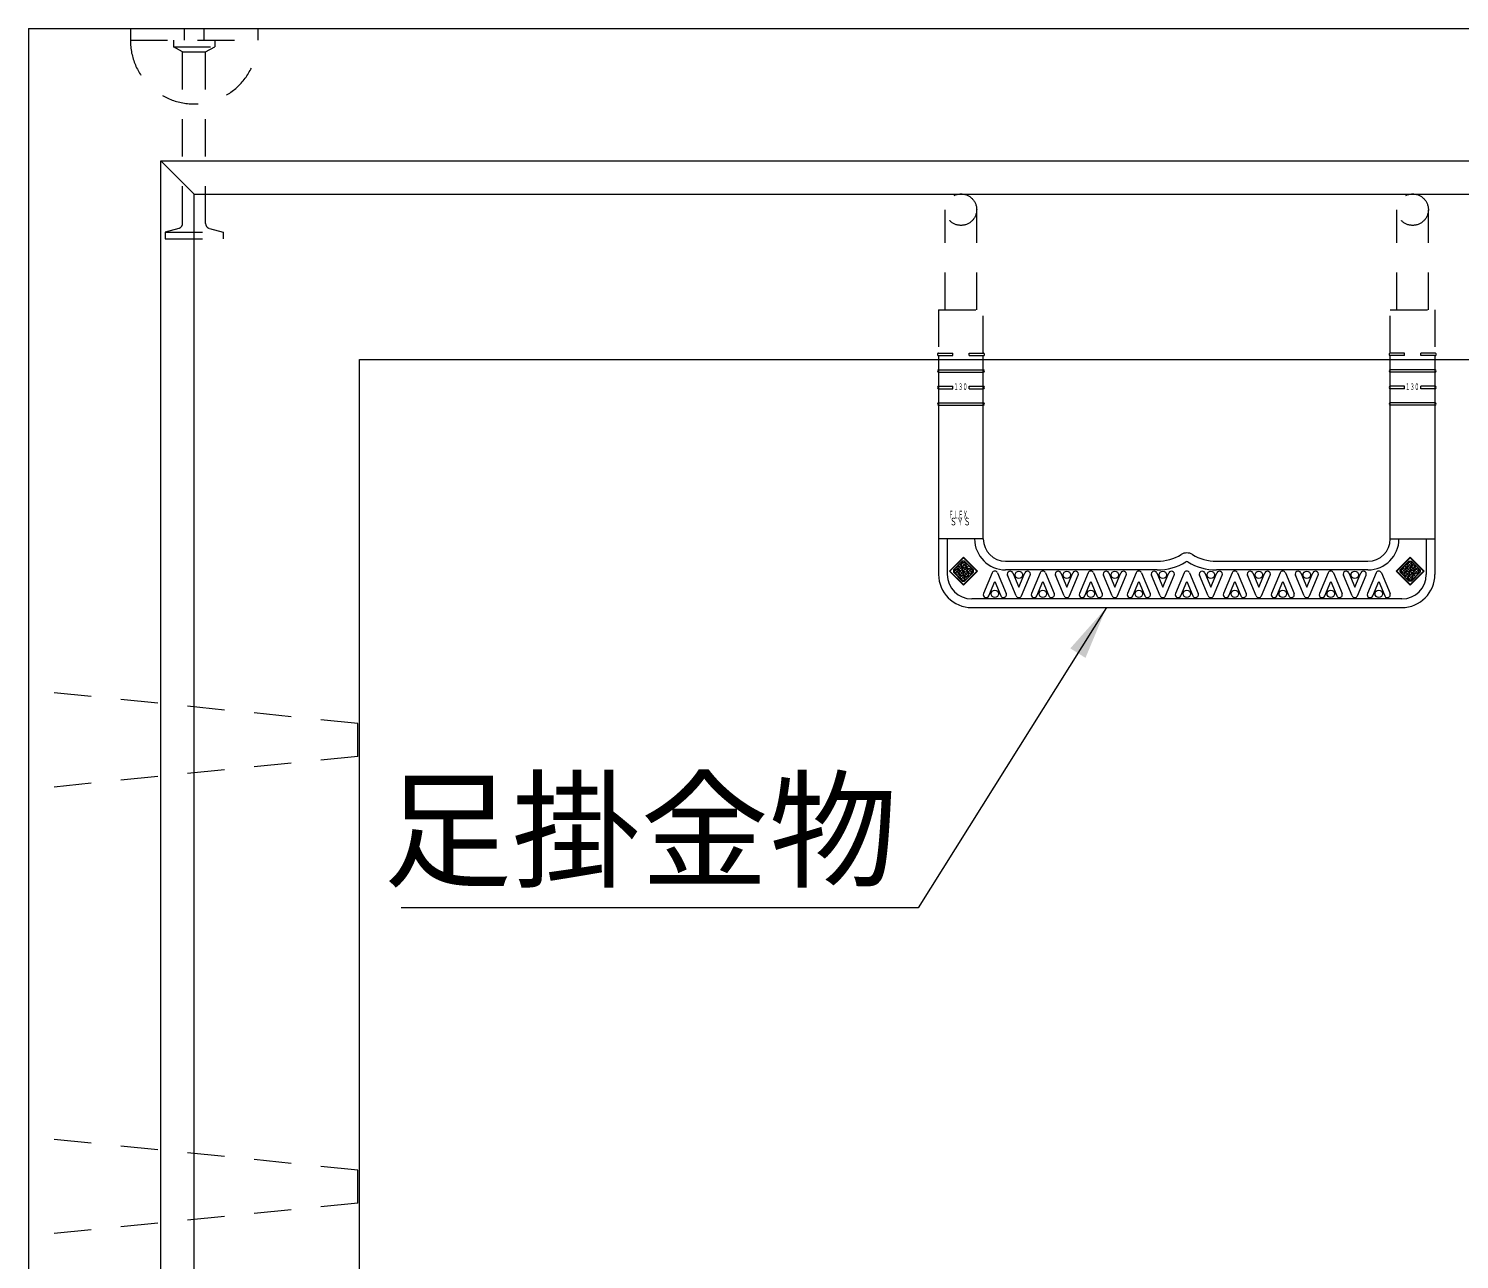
# Model space of a CAD drawing. Units: millimetres at full size, sheet at 1:30; details may follow other scales. Extents: x 19038 to 49388, y -43687 to -27642.
# Drawn here: x 37825 to 38690, y -36671 to -35927 of the extents above; entities that cross this region are included whole.
import ezdxf
from ezdxf.enums import TextEntityAlignment as Align

# ---------------------------------------------------------------- set-up
doc = ezdxf.new("R2010")
doc.units = ezdxf.units.MM
doc.header["$LTSCALE"] = 30
doc.linetypes.add('USER1', pattern=[1.35, 0.75, -0.6])
for name, color, linetype, lineweight in [('インサート', 3, 'USER1', 5), ('寸法線', 7, 'Continuous', 9), ('本体', 2, 'Continuous', 13), ('ｸﾞﾚｰﾁﾝｸﾞ', 7, 'Continuous', 5)]:
    doc.layers.add(name, color=color, linetype=linetype, lineweight=lineweight)
doc.styles.add('Arial', font='')
doc.styles.add('ＭＳ ゴシック', font='')
doc.styles.add('ＭＳ Ｐゴシック', font='')
doc.styles.get('Arial').set_extended_font_data('Arial')
doc.styles.get('ＭＳ ゴシック').set_extended_font_data('MS Gothic')
doc.styles.get('ＭＳ Ｐゴシック').set_extended_font_data('MS PGothic')

# ---------------------------------------------------------------- blocks, each defined once
blk = doc.blocks.new('filled_arrow')
at = {"color": 0, "linetype": 'Continuous', "lineweight": -2}
blk.add_solid([(7.5, 1.25), (0, 0), (7.5, -1.25)], dxfattribs=at)

msp = doc.modelspace()

# ---------------------------------------------------------------- linework, layer by layer
at = {"layer": 'インサート', "lineweight": 9}
for p, q in [((37886.51, -35926.71), (37963.51, -35926.71)), ((37886.51, -35926.71), (37886.51, -35933.71)), ((37919.01, -35926.71), (37919.01, -35933.71)), ((37931.01, -35926.71), (37931.01, -35933.71)), ((37963.51, -35926.71), (37963.51, -35933.71)), ((37886.51, -35933.71), (37963.51, -35933.71)), ((37912.51, -35933.71), (37912.51, -35937.71)), ((37918.01, -35940.71), (37912.51, -35937.71)), ((37912.51, -35937.71), (37937.51, -35937.71)), ((37932.01, -35940.71), (37937.51, -35937.71)), ((37937.51, -35933.71), (37937.51, -35937.71)), ((37918.01, -35940.71), (37932.01, -35940.71)), ((37918.01, -36044.54), (37918.01, -35940.71)), ((37932.01, -36044.54), (37932.01, -35940.71)), ((37915.79, -36047.5), (37907.51, -36049.71)), ((37907.51, -36049.71), (37907.51, -36053.71)), ((37907.51, -36049.71), (37942.51, -36049.71)), ((37934.24, -36047.5), (37942.51, -36049.71)), ((37942.51, -36049.71), (37942.51, -36053.71)), ((37907.51, -36053.71), (37942.51, -36053.71))]:
    msp.add_line(p, q, dxfattribs=at)
for centre, radius, start, end in [((37925.01, -35933.71), 38.5, 180, 0), ((37915.01, -36044.6), 3, 284.9984, 0.96699), ((37935.01, -36044.6), 3, 179.03301, 255.00238)]:
    msp.add_arc(centre, radius, start, end, dxfattribs=at)
at = {"layer": '寸法線'}
msp.add_lwpolyline([(38476.45, -36276.71), (38362.69, -36458.17), (38050.19, -36458.17)], dxfattribs=at)
at = {"layer": '本体'}
for q in [(39225.01, -35926.71), (37825.01, -37326.71)]:
    msp.add_line((37825.01, -35926.71), q, dxfattribs=at)
at = {"layer": '本体', "lineweight": 9}
msp.add_line((37905.01, -36006.71), (37925.01, -36026.71), dxfattribs=at)
at = {"layer": '本体', "linetype": 'USER1', "lineweight": 9}
for p, q in [((38024.01, -36346.71), (37825.01, -36326.71)), ((38024.01, -36366.71), (38024.01, -36346.71)), ((38024.01, -36366.71), (37825.01, -36386.71)), ((38024.01, -36616.71), (37825.01, -36596.71)), ((38024.01, -36636.71), (38024.01, -36616.71)), ((38024.01, -36636.71), (37825.01, -36656.71))]:
    msp.add_line(p, q, dxfattribs=at)
at = {"layer": '本体', "lineweight": 9}
for points in [[(37905.01, -36006.71), (39145.01, -36006.71), (39145.01, -37246.71), (37905.01, -37246.71)], [(37925.01, -36026.71), (39125.01, -36026.71), (39125.01, -37226.71), (37925.01, -37226.71)]]:
    msp.add_lwpolyline(points, close=True, dxfattribs=at)
at = {"layer": '本体'}
msp.add_lwpolyline([(38025.01, -36126.71), (39025.01, -36126.71), (39025.01, -37126.71), (38025.01, -37126.71)], close=True, dxfattribs=at)
at = {"layer": 'ｸﾞﾚｰﾁﾝｸﾞ', "linetype": 'USER1'}
for p, q in [((38379.01, -36096.66), (38379.01, -36036.16)), ((38398.01, -36096.66), (38398.01, -36036.16)), ((38652.01, -36096.66), (38652.01, -36036.16)), ((38671.01, -36096.66), (38671.01, -36036.16)), ((38375.01, -36096.66), (38375.01, -36122.91)), ((38375.01, -36096.66), (38402.01, -36096.66)), ((38402.01, -36122.91), (38402.01, -36096.66)), ((38648.01, -36122.91), (38648.01, -36096.66)), ((38648.01, -36096.66), (38675.01, -36096.66)), ((38675.01, -36096.66), (38675.01, -36122.91)), ((38375.01, -36122.91), (38383.51, -36122.91)), ((38375.01, -36124.41), (38383.51, -36124.41)), ((38375.01, -36124.41), (38375.01, -36126.71)), ((38383.51, -36124.41), (38383.51, -36122.91)), ((38393.51, -36122.91), (38402.01, -36122.91)), ((38393.51, -36124.41), (38393.51, -36122.91)), ((38393.51, -36124.41), (38402.01, -36124.41)), ((38402.01, -36126.66), (38402.01, -36124.41)), ((38656.51, -36122.91), (38648.01, -36122.91)), ((38656.51, -36124.41), (38648.01, -36124.41)), ((38648.01, -36126.66), (38648.01, -36124.41)), ((38656.51, -36124.41), (38656.51, -36122.91)), ((38675.01, -36122.91), (38666.51, -36122.91)), ((38666.51, -36124.41), (38666.51, -36122.91)), ((38675.01, -36124.41), (38666.51, -36124.41)), ((38675.01, -36124.41), (38675.01, -36126.66))]:
    msp.add_line(p, q, dxfattribs=at)
at = {"layer": 'ｸﾞﾚｰﾁﾝｸﾞ'}
for p, q in [((38375.01, -36126.71), (38375.01, -36256.66)), ((38375.01, -36126.71), (38375.01, -36132.91)), ((38402.01, -36132.91), (38402.01, -36126.66)), ((38402.01, -36235.16), (38402.01, -36126.71)), ((38648.01, -36132.91), (38648.01, -36126.66)), ((38648.01, -36235.16), (38648.01, -36126.71)), ((38675.01, -36126.66), (38675.01, -36132.91)), ((38675.01, -36126.71), (38675.01, -36256.66)), ((38375.01, -36132.91), (38402.01, -36132.91)), ((38375.01, -36134.41), (38402.01, -36134.41)), ((38375.01, -36134.41), (38375.01, -36142.91)), ((38402.01, -36142.91), (38402.01, -36134.41)), ((38675.01, -36132.91), (38648.01, -36132.91)), ((38675.01, -36134.41), (38648.01, -36134.41)), ((38648.01, -36142.91), (38648.01, -36134.41)), ((38675.01, -36134.41), (38675.01, -36142.91)), ((38375.01, -36142.91), (38383.51, -36142.91)), ((38375.01, -36144.41), (38383.51, -36144.41)), ((38375.01, -36144.41), (38375.01, -36152.91)), ((38383.51, -36144.41), (38383.51, -36142.91)), ((38393.51, -36144.41), (38393.51, -36142.91)), ((38393.51, -36142.91), (38402.01, -36142.91)), ((38393.51, -36144.41), (38402.01, -36144.41)), ((38402.01, -36152.91), (38402.01, -36144.41)), ((38656.51, -36142.91), (38648.01, -36142.91)), ((38656.51, -36144.41), (38648.01, -36144.41)), ((38648.01, -36152.91), (38648.01, -36144.41)), ((38656.51, -36144.41), (38656.51, -36142.91)), ((38666.51, -36144.41), (38666.51, -36142.91)), ((38675.01, -36142.91), (38666.51, -36142.91)), ((38675.01, -36144.41), (38666.51, -36144.41)), ((38675.01, -36144.41), (38675.01, -36152.91)), ((38375.01, -36152.91), (38402.01, -36152.91)), ((38375.01, -36154.41), (38402.01, -36154.41)), ((38675.01, -36152.91), (38648.01, -36152.91)), ((38675.01, -36154.41), (38648.01, -36154.41)), ((38402.01, -36235.16), (38375.01, -36235.16)), ((38380.26, -36235.16), (38380.26, -36256.66)), ((38648.01, -36235.16), (38675.01, -36235.16)), ((38669.76, -36235.16), (38669.76, -36256.66)), ((38390.01, -36246.19), (38381.53, -36254.68)), ((38390.01, -36246.54), (38381.88, -36254.68)), ((38389.3, -36248.67), (38384, -36253.97)), ((38391.6, -36249.55), (38384.88, -36256.27)), ((38394.43, -36256.97), (38387.71, -36250.26)), ((38391.35, -36260.05), (38388.67, -36249.3)), ((38395.49, -36255.91), (38388.77, -36249.2)), ((38388.88, -36249.09), (38391.9, -36249.84)), ((38390.72, -36248.67), (38389.3, -36248.67)), ((38398.5, -36254.68), (38390.01, -36246.19)), ((38398.14, -36254.68), (38390.01, -36246.54)), ((38396.02, -36254.32), (38390.36, -36248.67)), ((38396.02, -36253.97), (38390.72, -36248.67)), ((38393.48, -36257.93), (38391.31, -36249.25)), ((38415.51, -36248.66), (38507.12, -36248.66)), ((38542.9, -36248.66), (38634.51, -36248.66)), ((38651.53, -36254.68), (38660.01, -36246.19)), ((38651.88, -36254.68), (38660.01, -36246.54)), ((38654, -36253.97), (38659.3, -36248.67)), ((38654, -36254.32), (38659.66, -36248.67)), ((38654.53, -36255.91), (38661.25, -36249.2)), ((38655.59, -36256.97), (38662.31, -36250.26)), ((38656.55, -36257.93), (38658.71, -36249.25)), ((38661.14, -36249.09), (38658.13, -36249.84)), ((38658.42, -36249.55), (38665.14, -36256.27)), ((38658.67, -36260.05), (38661.35, -36249.3)), ((38659.3, -36248.67), (38660.72, -36248.67)), ((38660.01, -36246.19), (38668.5, -36254.68)), ((38660.01, -36246.54), (38668.14, -36254.68)), ((38660.72, -36248.67), (38666.02, -36253.97)), ((38390.01, -36263.16), (38381.53, -36254.68)), ((38390.01, -36262.81), (38381.88, -36254.68)), ((38384, -36253.97), (38384, -36255.38)), ((38389.66, -36260.69), (38384, -36255.03)), ((38389.3, -36260.69), (38384, -36255.38)), ((38385.18, -36256.56), (38384.43, -36253.54)), ((38391.25, -36260.16), (38384.53, -36253.44)), ((38384.59, -36255.97), (38393.26, -36258.14)), ((38384.64, -36253.33), (38395.39, -36256.02)), ((38392.31, -36259.1), (38385.59, -36252.38)), ((38388.71, -36260.1), (38386.55, -36251.42)), ((38393.37, -36251.32), (38386.65, -36258.03)), ((38393.37, -36258.03), (38386.65, -36251.32)), ((38386.76, -36251.21), (38395.43, -36253.38)), ((38395.14, -36253.08), (38388.42, -36259.8)), ((38398.14, -36254.68), (38390.01, -36262.81)), ((38398.5, -36254.68), (38390.01, -36263.16)), ((38396.02, -36255.38), (38390.72, -36260.69)), ((38395.6, -36255.81), (38394.84, -36252.79)), ((38396.02, -36255.38), (38396.02, -36253.97)), ((38407.4, -36255.73), (38402.15, -36268.23)), ((38410.62, -36255.73), (38415.87, -36268.23)), ((38507.12, -36253.91), (38415.51, -36253.91)), ((38421.9, -36269.59), (38416.65, -36257.09)), ((38419.87, -36255.73), (38423.51, -36264.39)), ((38423.51, -36264.39), (38427.15, -36255.73)), ((38425.12, -36269.59), (38430.37, -36257.09)), ((38436.4, -36255.73), (38431.15, -36268.23)), ((38439.62, -36255.73), (38444.87, -36268.23)), ((38450.9, -36269.59), (38445.65, -36257.09)), ((38448.87, -36255.73), (38452.51, -36264.39)), ((38452.51, -36264.39), (38456.15, -36255.73)), ((38454.12, -36269.59), (38459.37, -36257.09)), ((38465.4, -36255.73), (38460.15, -36268.23)), ((38468.62, -36255.73), (38473.87, -36268.23)), ((38479.9, -36269.59), (38474.65, -36257.09)), ((38477.87, -36255.73), (38481.51, -36264.39)), ((38481.51, -36264.39), (38485.15, -36255.73)), ((38483.12, -36269.59), (38488.37, -36257.09)), ((38494.4, -36255.73), (38489.15, -36268.23)), ((38497.62, -36255.73), (38502.87, -36268.23)), ((38508.9, -36269.59), (38503.65, -36257.09)), ((38506.87, -36255.73), (38510.51, -36264.39)), ((38510.51, -36264.39), (38514.15, -36255.73)), ((38512.12, -36269.59), (38517.37, -36257.09)), ((38523.4, -36255.73), (38518.15, -36268.23)), ((38526.62, -36255.73), (38531.87, -36268.23)), ((38537.9, -36269.59), (38532.65, -36257.09)), ((38535.87, -36255.73), (38539.51, -36264.39)), ((38539.51, -36264.39), (38543.15, -36255.73)), ((38541.12, -36269.59), (38546.37, -36257.09)), ((38634.51, -36253.91), (38542.9, -36253.91)), ((38552.4, -36255.73), (38547.15, -36268.23)), ((38555.62, -36255.73), (38560.87, -36268.23)), ((38566.9, -36269.59), (38561.65, -36257.09)), ((38564.87, -36255.73), (38568.51, -36264.39)), ((38568.51, -36264.39), (38572.15, -36255.73)), ((38570.12, -36269.59), (38575.37, -36257.09)), ((38581.4, -36255.73), (38576.15, -36268.23)), ((38584.62, -36255.73), (38589.87, -36268.23)), ((38595.9, -36269.59), (38590.65, -36257.09)), ((38593.87, -36255.73), (38597.51, -36264.39)), ((38597.51, -36264.39), (38601.15, -36255.73)), ((38599.12, -36269.59), (38604.37, -36257.09)), ((38610.4, -36255.73), (38605.15, -36268.23)), ((38613.62, -36255.73), (38618.87, -36268.23)), ((38624.9, -36269.59), (38619.65, -36257.09)), ((38622.87, -36255.73), (38626.51, -36264.39)), ((38626.51, -36264.39), (38630.15, -36255.73)), ((38628.12, -36269.59), (38633.37, -36257.09)), ((38639.4, -36255.73), (38634.15, -36268.23)), ((38642.62, -36255.73), (38647.87, -36268.23)), ((38651.53, -36254.68), (38660.01, -36263.16)), ((38651.88, -36254.68), (38660.01, -36262.81)), ((38654, -36255.38), (38654, -36253.97)), ((38654, -36255.38), (38659.3, -36260.69)), ((38654.43, -36255.81), (38655.18, -36252.79)), ((38663.26, -36251.21), (38654.59, -36253.38)), ((38665.39, -36253.33), (38654.64, -36256.02)), ((38654.88, -36253.08), (38661.6, -36259.8)), ((38656.65, -36251.32), (38663.37, -36258.03)), ((38656.65, -36258.03), (38663.37, -36251.32)), ((38665.43, -36255.97), (38656.76, -36258.14)), ((38657.71, -36259.1), (38664.43, -36252.38)), ((38658.77, -36260.16), (38665.49, -36253.44)), ((38660.01, -36263.16), (38668.5, -36254.68)), ((38660.01, -36262.81), (38668.14, -36254.68)), ((38660.36, -36260.69), (38666.02, -36255.03)), ((38660.72, -36260.69), (38666.02, -36255.38)), ((38661.31, -36260.1), (38663.48, -36251.42)), ((38664.84, -36256.56), (38665.6, -36253.54)), ((38666.02, -36253.97), (38666.02, -36255.38)), ((38388.13, -36259.51), (38391.14, -36260.26)), ((38389.3, -36260.69), (38390.72, -36260.69)), ((38405.37, -36269.59), (38409.01, -36260.93)), ((38409.01, -36260.93), (38412.65, -36269.59)), ((38434.37, -36269.59), (38438.01, -36260.93)), ((38438.01, -36260.93), (38441.65, -36269.59)), ((38463.37, -36269.59), (38467.01, -36260.93)), ((38467.01, -36260.93), (38470.65, -36269.59)), ((38492.37, -36269.59), (38496.01, -36260.93)), ((38496.01, -36260.93), (38499.65, -36269.59)), ((38521.37, -36269.59), (38525.01, -36260.93)), ((38525.01, -36260.93), (38528.65, -36269.59)), ((38550.37, -36269.59), (38554.01, -36260.93)), ((38554.01, -36260.93), (38557.65, -36269.59)), ((38579.37, -36269.59), (38583.01, -36260.93)), ((38583.01, -36260.93), (38586.65, -36269.59)), ((38608.37, -36269.59), (38612.01, -36260.93)), ((38612.01, -36260.93), (38615.65, -36269.59)), ((38637.37, -36269.59), (38641.01, -36260.93)), ((38641.01, -36260.93), (38644.65, -36269.59)), ((38661.9, -36259.51), (38658.88, -36260.26)), ((38660.72, -36260.69), (38659.3, -36260.69)), ((38655.01, -36271.41), (38395.01, -36271.41)), ((38395.01, -36276.66), (38655.01, -36276.66))]:
    msp.add_line(p, q, dxfattribs=at)
at = {"layer": 'ｸﾞﾚｰﾁﾝｸﾞ', "linetype": 'USER1'}
for centre in [(38388.51, -36036.16), (38661.51, -36036.16)]:
    msp.add_circle(centre, 9.5, dxfattribs=at)
at = {"layer": 'ｸﾞﾚｰﾁﾝｸﾞ'}
for centre in [(38423.51, -36256.91), (38452.51, -36256.91), (38481.51, -36256.91), (38510.51, -36256.91), (38539.51, -36256.91), (38568.51, -36256.91), (38597.51, -36256.91), (38626.51, -36256.91), (38409.01, -36268.41), (38438.01, -36268.41), (38467.01, -36268.41), (38496.01, -36268.41), (38525.01, -36268.41), (38554.01, -36268.41), (38583.01, -36268.41), (38612.01, -36268.41), (38641.01, -36268.41)]:
    msp.add_circle(centre, 2.25, dxfattribs=at)
at = {"layer": 'ｸﾞﾚｰﾁﾝｸﾞ', "linetype": 'USER1'}
for centre, start, end in [((38375.01, -36123.66), 90, 270), ((38402.01, -36123.66), 270, 90), ((38648.01, -36123.66), 90, 270), ((38675.01, -36123.66), 270, 90)]:
    msp.add_arc(centre, 0.75, start, end, dxfattribs=at)
at = {"layer": 'ｸﾞﾚｰﾁﾝｸﾞ'}
for centre, radius, start, end in [((38375.01, -36133.66), 0.75, 90, 270), ((38402.01, -36133.66), 0.75, 270, 90), ((38648.01, -36133.66), 0.75, 90, 270), ((38675.01, -36133.66), 0.75, 270, 90), ((38375.01, -36143.66), 0.75, 90, 270), ((38402.01, -36143.66), 0.75, 270, 90), ((38648.01, -36143.66), 0.75, 90, 270), ((38675.01, -36143.66), 0.75, 270, 90), ((38375.01, -36153.66), 0.75, 90, 270), ((38402.01, -36153.66), 0.75, 270, 90), ((38648.01, -36153.66), 0.75, 90, 270), ((38675.01, -36153.66), 0.75, 270, 90), ((38415.51, -36235.16), 18.75, 180, 270), ((38415.51, -36235.16), 13.5, 180, 270), ((38634.51, -36235.16), 13.5, 270, 0), ((38634.51, -36235.16), 18.75, 270, 0), ((38507.12, -36220.66), 28, 270, 301.23226), ((38507.12, -36220.66), 33.25, 270, 301.23226), ((38525.01, -36250.16), 6.5, 58.76774, 121.23226), ((38525.01, -36250.16), 1.25, 58.76774, 121.23226), ((38542.9, -36220.66), 33.25, 238.76774, 270), ((38542.9, -36220.66), 28, 238.76774, 270), ((38395.01, -36256.66), 20, 180, 270), ((38395.01, -36256.66), 14.75, 180, 270), ((38409.01, -36256.41), 1.75, 22.78241, 157.21759), ((38418.26, -36256.41), 1.75, 22.78241, 202.78241), ((38428.76, -36256.41), 1.75, 337.21759, 157.21759), ((38438.01, -36256.41), 1.75, 22.78241, 157.21759), ((38447.26, -36256.41), 1.75, 22.78241, 202.78241), ((38457.76, -36256.41), 1.75, 337.21759, 157.21759), ((38467.01, -36256.41), 1.75, 22.78241, 157.21759), ((38476.26, -36256.41), 1.75, 22.78241, 202.78241), ((38486.76, -36256.41), 1.75, 337.21759, 157.21759), ((38496.01, -36256.41), 1.75, 22.78241, 157.21759), ((38505.26, -36256.41), 1.75, 22.78241, 202.78241), ((38515.76, -36256.41), 1.75, 337.21759, 157.21759), ((38525.01, -36256.41), 1.75, 22.78241, 157.21759), ((38534.26, -36256.41), 1.75, 22.78241, 202.78241), ((38544.76, -36256.41), 1.75, 337.21759, 157.21759), ((38554.01, -36256.41), 1.75, 22.78241, 157.21759), ((38563.26, -36256.41), 1.75, 22.78241, 202.78241), ((38573.76, -36256.41), 1.75, 337.21759, 157.21759), ((38583.01, -36256.41), 1.75, 22.78241, 157.21759), ((38592.26, -36256.41), 1.75, 22.78241, 202.78241), ((38602.76, -36256.41), 1.75, 337.21759, 157.21759), ((38612.01, -36256.41), 1.75, 22.78241, 157.21759), ((38621.26, -36256.41), 1.75, 22.78241, 202.78241), ((38631.76, -36256.41), 1.75, 337.21759, 157.21759), ((38641.01, -36256.41), 1.75, 22.78241, 157.21759), ((38655.01, -36256.66), 14.75, 270, 0), ((38655.01, -36256.66), 20, 270, 0), ((38403.76, -36268.91), 1.75, 157.21759, 337.21759), ((38414.26, -36268.91), 1.75, 202.78241, 22.78241), ((38423.51, -36268.91), 1.75, 202.78241, 337.21759), ((38432.76, -36268.91), 1.75, 157.21759, 337.21759), ((38443.26, -36268.91), 1.75, 202.78241, 22.78241), ((38452.51, -36268.91), 1.75, 202.78241, 337.21759), ((38461.76, -36268.91), 1.75, 157.21759, 337.21759), ((38472.26, -36268.91), 1.75, 202.78241, 22.78241), ((38481.51, -36268.91), 1.75, 202.78241, 337.21759), ((38490.76, -36268.91), 1.75, 157.21759, 337.21759), ((38501.26, -36268.91), 1.75, 202.78241, 22.78241), ((38510.51, -36268.91), 1.75, 202.78241, 337.21759), ((38519.76, -36268.91), 1.75, 157.21759, 337.21759), ((38530.26, -36268.91), 1.75, 202.78241, 22.78241), ((38539.51, -36268.91), 1.75, 202.78241, 337.21759), ((38548.76, -36268.91), 1.75, 157.21759, 337.21759), ((38559.26, -36268.91), 1.75, 202.78241, 22.78241), ((38568.51, -36268.91), 1.75, 202.78241, 337.21759), ((38577.76, -36268.91), 1.75, 157.21759, 337.21759), ((38588.26, -36268.91), 1.75, 202.78241, 22.78241), ((38597.51, -36268.91), 1.75, 202.78241, 337.21759), ((38606.76, -36268.91), 1.75, 157.21759, 337.21759), ((38617.26, -36268.91), 1.75, 202.78241, 22.78241), ((38626.51, -36268.91), 1.75, 202.78241, 337.21759), ((38635.76, -36268.91), 1.75, 157.21759, 337.21759), ((38646.26, -36268.91), 1.75, 202.78241, 22.78241)]:
    msp.add_arc(centre, radius, start, end, dxfattribs=at)

# ---------------------------------------------------------------- block references
at = {"layer": '寸法線', "xscale": 4.33, "yscale": 4.33, "rotation": 237.9}
msp.add_blockref('filled_arrow', (38476.45, -36276.71), dxfattribs=at)

# ---------------------------------------------------------------- texts
at = {"layer": '寸法線', "style": 'ＭＳ ゴシック'}
msp.add_text('足掛金物', height=56.96, dxfattribs=at).set_placement((38350.19, -36382.82), align=Align.TOP_RIGHT)
at = {"layer": 'ｸﾞﾚｰﾁﾝｸﾞ'}
for s, height, style, width, p in [('１３０', 3.959, 'ＭＳ Ｐゴシック', 0.5, (38384.13, -36146.38)), ('１３０', 3.959, 'ＭＳ Ｐゴシック', 0.5, (38657.13, -36146.38)), ('ＦＬＥＸ', 4.545, 'Arial', 0.45, (38381.16, -36224.2)), ('ＳＹＳ', 4.545, 'Arial', 0.65, (38381.84, -36228.38))]:
    msp.add_text(s, height=height, dxfattribs=dict(at, style=style, width=width)).set_placement(p, align=Align.BOTTOM_LEFT)

doc.saveas('drawing.dxf')
